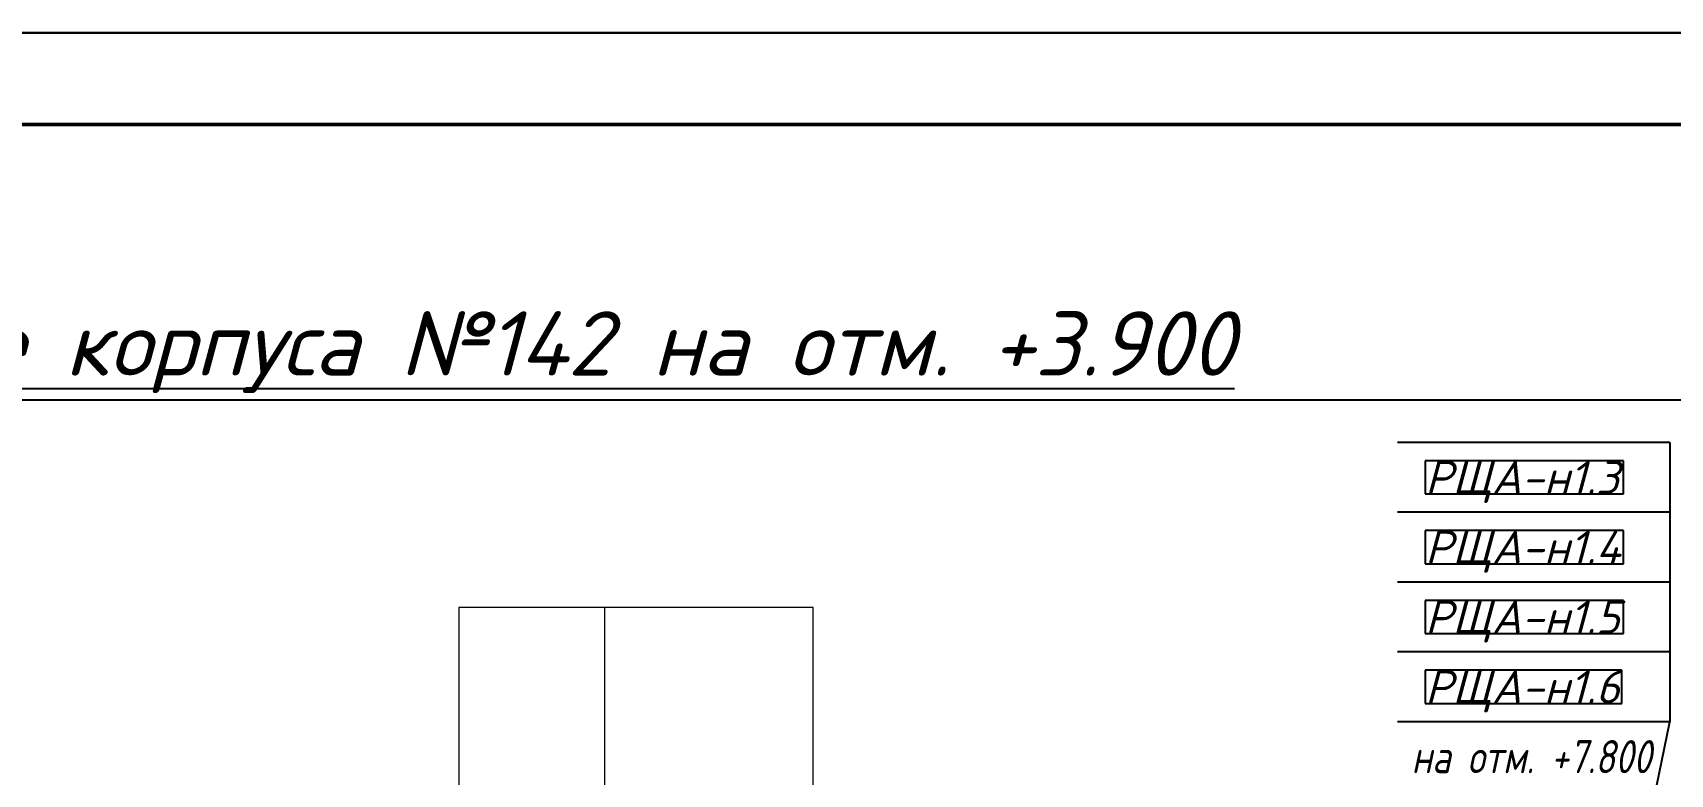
# Model space of a CAD drawing. Header units: millimetres. Extents: x 0 to 1286, y 0 to 420.
# Drawn here: x 377.3 to 466.5, y 379.6 to 420 of the extents above; entities that cross this region are included whole.
import ezdxf

# ---------------------------------------------------------------- set-up
doc = ezdxf.new("R2010")
doc.units = ezdxf.units.MM
for name, color, linetype in [('Viewport1ForCustomObjects_0', 7, 'Continuous'), ('Рамка', 7, 'Continuous'), ('СПКБ-0000-000-АР#002$0$Оболочка - Крыша', 7, 'Continuous'), ('ЭО_АВАРИЙНОЕ ОСВЕЩЕНИЕ', 7, 'Continuous'), ('ЭС', 7, 'Continuous')]:
    doc.layers.add(name, color=color, linetype=linetype)
doc.layers.add('СПКБ-0000-000-АР#002$0$Оболочка - Крыша_Ном._пера__20', color=1, linetype='Continuous', lineweight=20)
doc.styles.add('1.8', font='isocpeui.ttf', dxfattribs={"height": 1.8})
doc.styles.add('3.5', font='isocpeui.ttf', dxfattribs={"height": 3.5})
doc.styles.add('CustomTextStyle150', font='isocpeui.ttf', dxfattribs={"height": 1.8})
doc.styles.add('CustomTextStyle151', font='isocpeui.ttf', dxfattribs={"height": 1.8})
doc.styles.add('CustomTextStyle152', font='isocpeui.ttf', dxfattribs={"height": 1.8})
doc.styles.add('CustomTextStyle153', font='isocpeui.ttf', dxfattribs={"height": 1.8})

# ---------------------------------------------------------------- blocks, each defined once
blk = doc.blocks.new('СПКБ-0000-000-АР#002$0$Крыша_5', base_point=(6274.9, 26799.5))
at = {"layer": 'СПКБ-0000-000-АР#002$0$Оболочка - Крыша_Ном._пера__20', "linetype": 'Continuous', "lineweight": 20}
h = blk.add_hatch(dxfattribs=at)
h.set_pattern_fill('ПАНЕЛЬ_СЭНДВИЧ_ГОРИЗ', color=1, style=0, pattern_type=2)
h.set_pattern_definition([(269.986, (7242.6, 26908.5), (-1200, 0.3), [])])
h.paths.add_polyline_path([(6274.9, 26799.5), (6274.9, 25451.8), (8204.4, 25451.8), (8204.4, 26799.5)])
at = {"layer": 'СПКБ-0000-000-АР#002$0$Оболочка - Крыша_Ном._пера__20', "color": 1, "linetype": 'Continuous', "lineweight": 20, "flags": 128}
blk.add_lwpolyline([(6274.9, 26799.5), (6274.9, 25451.8), (8204.4, 25451.8), (8204.4, 26799.5)], close=True, dxfattribs=at)
blk = doc.blocks.new('*E727')
at = {"layer": 'СПКБ-0000-000-АР#002$0$Оболочка - Крыша', "color": 1, "linetype": 'Continuous', "lineweight": 20, "xscale": 0.01, "yscale": 0.01, "zscale": 0.01}
blk.add_blockref('СПКБ-0000-000-АР#002$0$Крыша_5', (339.067, 316.652), dxfattribs=at)
blk = doc.blocks.new('CustomObjectsInViewport1_0')
at = {"layer": 'ЭО_АВАРИЙНОЕ ОСВЕЩЕНИЕ'}
for p, q in [((466.427, 397.701), (451.605, 397.701)), ((466.427, 397.701), (466.427, 382.501)), ((466.427, 393.901), (451.605, 393.901)), ((466.427, 390.101), (451.605, 390.101)), ((466.427, 386.301), (451.605, 386.301)), ((446.249, 284.232), (466.427, 382.501)), ((466.427, 382.501), (451.605, 382.501))]:
    blk.add_line(p, q, dxfattribs=at)
at = {"layer": 'ЭО_АВАРИЙНОЕ ОСВЕЩЕНИЕ', "color": 7, "true_color": 0xffffff}
for p, q in [((463.913, 396.701), (453.105, 396.701)), ((453.105, 396.701), (453.105, 394.901)), ((463.913, 394.901), (463.913, 396.701)), ((453.105, 394.901), (463.913, 394.901)), ((453.105, 394.901), (453.105, 394.901)), ((463.913, 392.901), (453.105, 392.901)), ((453.105, 392.901), (453.105, 391.101)), ((463.913, 391.101), (463.913, 392.901)), ((453.105, 391.101), (463.913, 391.101)), ((453.105, 391.101), (453.105, 391.101)), ((463.902, 389.101), (453.105, 389.101)), ((453.105, 389.101), (453.105, 387.301)), ((463.902, 387.301), (463.902, 389.101)), ((453.105, 387.301), (463.902, 387.301)), ((453.105, 387.301), (453.105, 387.301)), ((463.808, 385.301), (453.105, 385.301)), ((453.105, 385.301), (453.105, 383.501)), ((463.808, 383.501), (463.808, 385.301)), ((453.105, 383.501), (463.808, 383.501)), ((453.105, 383.501), (453.105, 383.501))]:
    blk.add_line(p, q, dxfattribs=at)
at = {"layer": 'ЭО_АВАРИЙНОЕ ОСВЕЩЕНИЕ'}
for s, style, p in [('РЩА-н1.3', 'CustomTextStyle150', (453.105, 394.901)), ('РЩА-н1.4', 'CustomTextStyle151', (453.105, 391.101)), ('РЩА-н1.5', 'CustomTextStyle152', (453.105, 387.301)), ('РЩА-н1.6', 'CustomTextStyle153', (453.105, 383.501))]:
    blk.add_text(s, height=1.8, dxfattribs=dict(at, style=style)).set_placement(p)

msp = doc.modelspace()

# ---------------------------------------------------------------- linework, layer by layer
at = {"layer": 'Defpoints', "linetype": 'Continuous'}
msp.add_lwpolyline([(35, 56.586), (637.188, 56.586), (637.188, 400), (35, 400)], close=True, dxfattribs=at)
at = {"layer": 'Рамка', "lineweight": 30}
msp.add_lwpolyline([(891, 0), (0, 0), (0, 420), (891, 420)], close=True, dxfattribs=at)
at = {"layer": 'Рамка', "lineweight": 50}
msp.add_lwpolyline([(886, 5), (886, 415), (20, 415), (20, 5)], close=True, dxfattribs=at)

# ---------------------------------------------------------------- block references
msp.add_blockref('*E727', (61.438, 72.071))
at = {"layer": 'Viewport1ForCustomObjects_0'}
msp.add_blockref('CustomObjectsInViewport1_0', (0, 0), dxfattribs=at)

# ---------------------------------------------------------------- texts
at = {"layer": 'ЭО_АВАРИЙНОЕ ОСВЕЩЕНИЕ', "insert": (465.427, 381.501), "char_height": 1.8, "attachment_point": 3, "style": '1.8'}
msp.add_mtext('{\\W0.8;на отм. +7.800}', dxfattribs=at)
at = {"layer": 'ЭС', "insert": (336.094, 400), "char_height": 3.5, "attachment_point": 5, "style": '3.5'}
msp.add_mtext('{\\fISOCPEUR|b1|i1|c204|p34;\\LЭлектроосвещение. План прокладки групповой сети на 2-м этаже корпуса №142 на отм. +3.900\\P\\l(М 1:100)}', dxfattribs=at)

doc.saveas('drawing.dxf')
